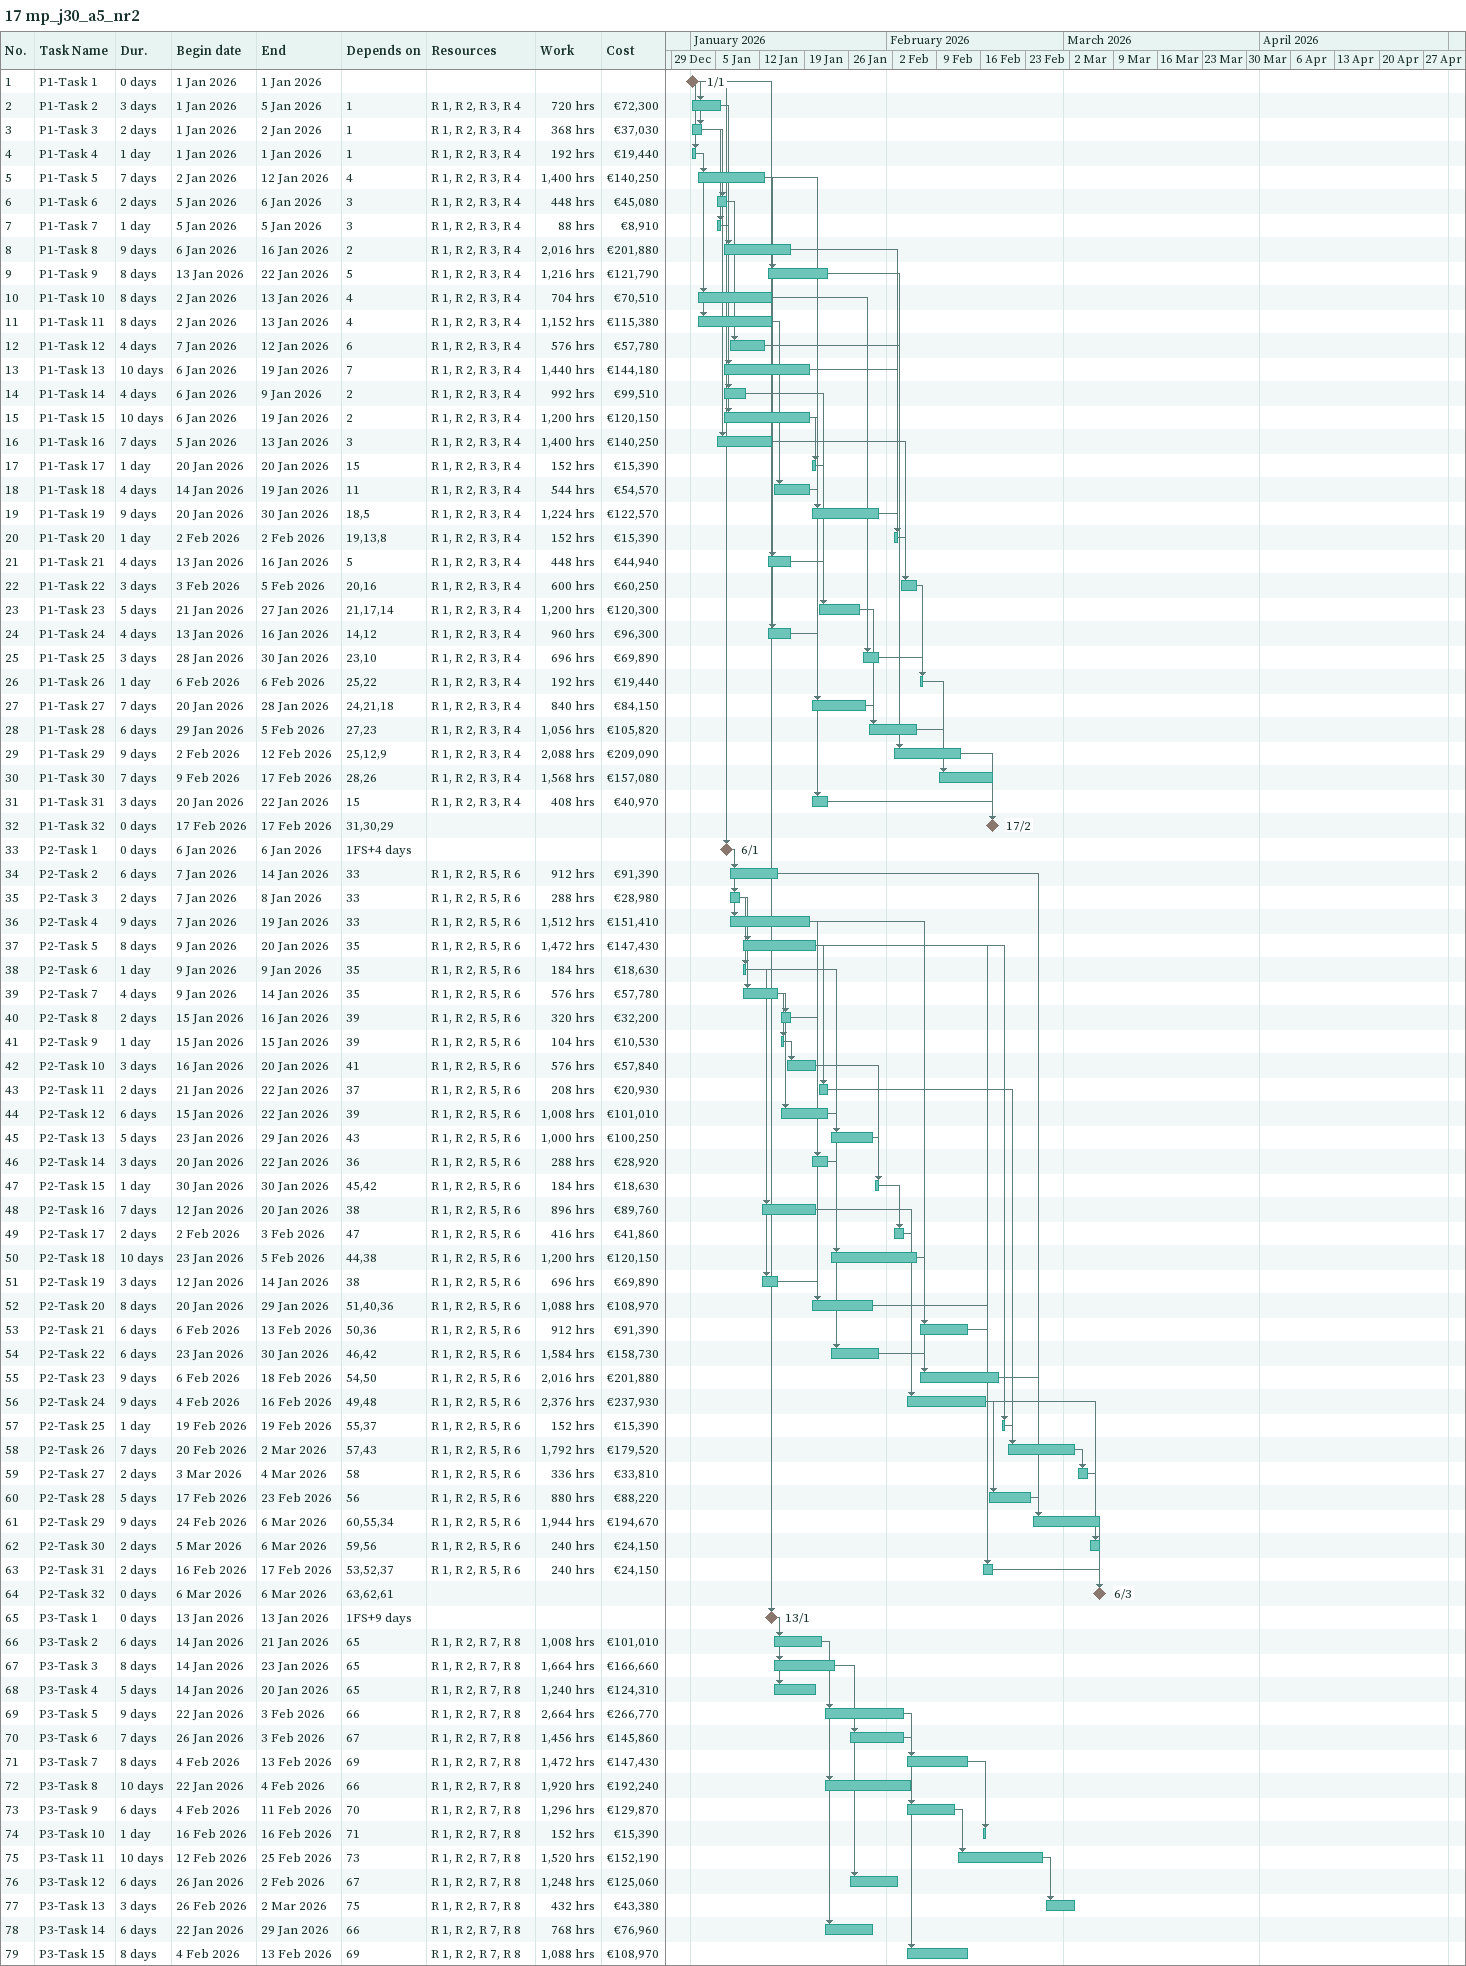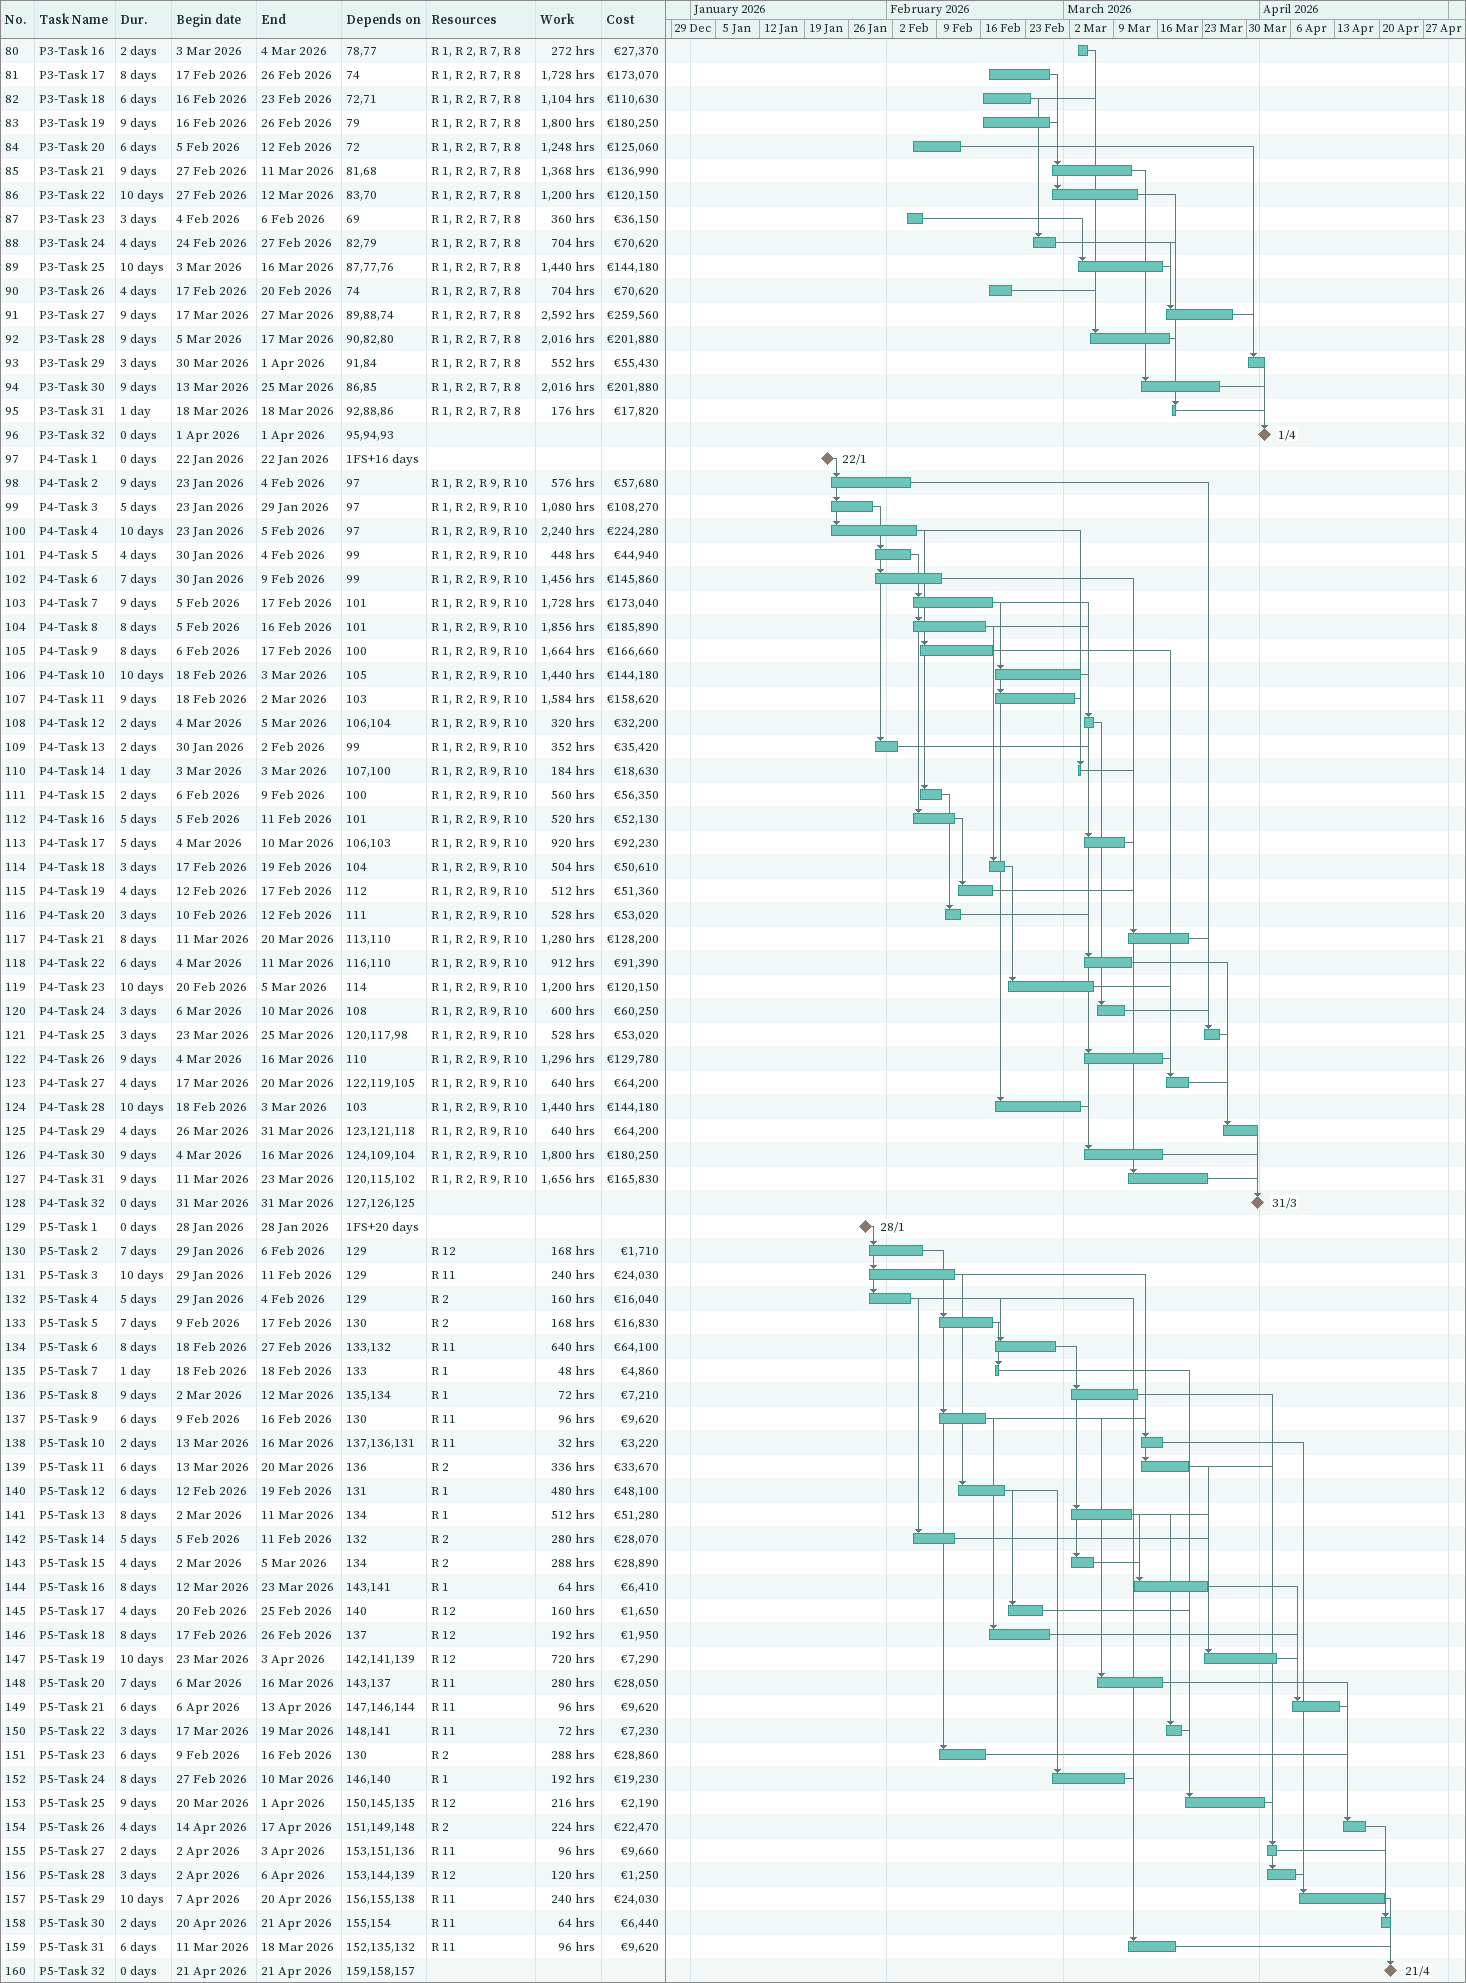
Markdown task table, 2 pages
17 mp_j30_a5_nr2

| ID | Task | Duration | Start | Finish | Predecessors | Resources | Work (h) | Cost (€) |
|---|---|---|---|---|---|---|---|---|
| 1 | P1-Task 1 | 0d | 2026-01-01 | 2026-01-01 |  |  |  |  |
| 2 | P1-Task 2 | 3d | 2026-01-01 | 2026-01-05 | 1 | R 1, R 2, R 3, R 4 | 720 | 72300 |
| 3 | P1-Task 3 | 2d | 2026-01-01 | 2026-01-02 | 1 | R 1, R 2, R 3, R 4 | 368 | 37030 |
| 4 | P1-Task 4 | 1d | 2026-01-01 | 2026-01-01 | 1 | R 1, R 2, R 3, R 4 | 192 | 19440 |
| 5 | P1-Task 5 | 7d | 2026-01-02 | 2026-01-12 | 4 | R 1, R 2, R 3, R 4 | 1400 | 140250 |
| 6 | P1-Task 6 | 2d | 2026-01-05 | 2026-01-06 | 3 | R 1, R 2, R 3, R 4 | 448 | 45080 |
| 7 | P1-Task 7 | 1d | 2026-01-05 | 2026-01-05 | 3 | R 1, R 2, R 3, R 4 | 88 | 8910 |
| 8 | P1-Task 8 | 9d | 2026-01-06 | 2026-01-16 | 2 | R 1, R 2, R 3, R 4 | 2016 | 201880 |
| 9 | P1-Task 9 | 8d | 2026-01-13 | 2026-01-22 | 5 | R 1, R 2, R 3, R 4 | 1216 | 121790 |
| 10 | P1-Task 10 | 8d | 2026-01-02 | 2026-01-13 | 4 | R 1, R 2, R 3, R 4 | 704 | 70510 |
| 11 | P1-Task 11 | 8d | 2026-01-02 | 2026-01-13 | 4 | R 1, R 2, R 3, R 4 | 1152 | 115380 |
| 12 | P1-Task 12 | 4d | 2026-01-07 | 2026-01-12 | 6 | R 1, R 2, R 3, R 4 | 576 | 57780 |
| 13 | P1-Task 13 | 10d | 2026-01-06 | 2026-01-19 | 7 | R 1, R 2, R 3, R 4 | 1440 | 144180 |
| 14 | P1-Task 14 | 4d | 2026-01-06 | 2026-01-09 | 2 | R 1, R 2, R 3, R 4 | 992 | 99510 |
| 15 | P1-Task 15 | 10d | 2026-01-06 | 2026-01-19 | 2 | R 1, R 2, R 3, R 4 | 1200 | 120150 |
| 16 | P1-Task 16 | 7d | 2026-01-05 | 2026-01-13 | 3 | R 1, R 2, R 3, R 4 | 1400 | 140250 |
| 17 | P1-Task 17 | 1d | 2026-01-20 | 2026-01-20 | 15 | R 1, R 2, R 3, R 4 | 152 | 15390 |
| 18 | P1-Task 18 | 4d | 2026-01-14 | 2026-01-19 | 11 | R 1, R 2, R 3, R 4 | 544 | 54570 |
| 19 | P1-Task 19 | 9d | 2026-01-20 | 2026-01-30 | 18, 5 | R 1, R 2, R 3, R 4 | 1224 | 122570 |
| 20 | P1-Task 20 | 1d | 2026-02-02 | 2026-02-02 | 19, 13, 8 | R 1, R 2, R 3, R 4 | 152 | 15390 |
| 21 | P1-Task 21 | 4d | 2026-01-13 | 2026-01-16 | 5 | R 1, R 2, R 3, R 4 | 448 | 44940 |
| 22 | P1-Task 22 | 3d | 2026-02-03 | 2026-02-05 | 20, 16 | R 1, R 2, R 3, R 4 | 600 | 60250 |
| 23 | P1-Task 23 | 5d | 2026-01-21 | 2026-01-27 | 21, 17, 14 | R 1, R 2, R 3, R 4 | 1200 | 120300 |
| 24 | P1-Task 24 | 4d | 2026-01-13 | 2026-01-16 | 14, 12 | R 1, R 2, R 3, R 4 | 960 | 96300 |
| 25 | P1-Task 25 | 3d | 2026-01-28 | 2026-01-30 | 23, 10 | R 1, R 2, R 3, R 4 | 696 | 69890 |
| 26 | P1-Task 26 | 1d | 2026-02-06 | 2026-02-06 | 25, 22 | R 1, R 2, R 3, R 4 | 192 | 19440 |
| 27 | P1-Task 27 | 7d | 2026-01-20 | 2026-01-28 | 24, 21, 18 | R 1, R 2, R 3, R 4 | 840 | 84150 |
| 28 | P1-Task 28 | 6d | 2026-01-29 | 2026-02-05 | 27, 23 | R 1, R 2, R 3, R 4 | 1056 | 105820 |
| 29 | P1-Task 29 | 9d | 2026-02-02 | 2026-02-12 | 25, 12, 9 | R 1, R 2, R 3, R 4 | 2088 | 209090 |
| 30 | P1-Task 30 | 7d | 2026-02-09 | 2026-02-17 | 28, 26 | R 1, R 2, R 3, R 4 | 1568 | 157080 |
| 31 | P1-Task 31 | 3d | 2026-01-20 | 2026-01-22 | 15 | R 1, R 2, R 3, R 4 | 408 | 40970 |
| 32 | P1-Task 32 | 0d | 2026-02-17 | 2026-02-17 | 31, 30, 29 |  |  |  |
| 33 | P2-Task 1 | 0d | 2026-01-06 | 2026-01-06 | 1FS+4d |  |  |  |
| 34 | P2-Task 2 | 6d | 2026-01-07 | 2026-01-14 | 33 | R 1, R 2, R 5, R 6 | 912 | 91390 |
| 35 | P2-Task 3 | 2d | 2026-01-07 | 2026-01-08 | 33 | R 1, R 2, R 5, R 6 | 288 | 28980 |
| 36 | P2-Task 4 | 9d | 2026-01-07 | 2026-01-19 | 33 | R 1, R 2, R 5, R 6 | 1512 | 151410 |
| 37 | P2-Task 5 | 8d | 2026-01-09 | 2026-01-20 | 35 | R 1, R 2, R 5, R 6 | 1472 | 147430 |
| 38 | P2-Task 6 | 1d | 2026-01-09 | 2026-01-09 | 35 | R 1, R 2, R 5, R 6 | 184 | 18630 |
| 39 | P2-Task 7 | 4d | 2026-01-09 | 2026-01-14 | 35 | R 1, R 2, R 5, R 6 | 576 | 57780 |
| 40 | P2-Task 8 | 2d | 2026-01-15 | 2026-01-16 | 39 | R 1, R 2, R 5, R 6 | 320 | 32200 |
| 41 | P2-Task 9 | 1d | 2026-01-15 | 2026-01-15 | 39 | R 1, R 2, R 5, R 6 | 104 | 10530 |
| 42 | P2-Task 10 | 3d | 2026-01-16 | 2026-01-20 | 41 | R 1, R 2, R 5, R 6 | 576 | 57840 |
| 43 | P2-Task 11 | 2d | 2026-01-21 | 2026-01-22 | 37 | R 1, R 2, R 5, R 6 | 208 | 20930 |
| 44 | P2-Task 12 | 6d | 2026-01-15 | 2026-01-22 | 39 | R 1, R 2, R 5, R 6 | 1008 | 101010 |
| 45 | P2-Task 13 | 5d | 2026-01-23 | 2026-01-29 | 43 | R 1, R 2, R 5, R 6 | 1000 | 100250 |
| 46 | P2-Task 14 | 3d | 2026-01-20 | 2026-01-22 | 36 | R 1, R 2, R 5, R 6 | 288 | 28920 |
| 47 | P2-Task 15 | 1d | 2026-01-30 | 2026-01-30 | 45, 42 | R 1, R 2, R 5, R 6 | 184 | 18630 |
| 48 | P2-Task 16 | 7d | 2026-01-12 | 2026-01-20 | 38 | R 1, R 2, R 5, R 6 | 896 | 89760 |
| 49 | P2-Task 17 | 2d | 2026-02-02 | 2026-02-03 | 47 | R 1, R 2, R 5, R 6 | 416 | 41860 |
| 50 | P2-Task 18 | 10d | 2026-01-23 | 2026-02-05 | 44, 38 | R 1, R 2, R 5, R 6 | 1200 | 120150 |
| 51 | P2-Task 19 | 3d | 2026-01-12 | 2026-01-14 | 38 | R 1, R 2, R 5, R 6 | 696 | 69890 |
| 52 | P2-Task 20 | 8d | 2026-01-20 | 2026-01-29 | 51, 40, 36 | R 1, R 2, R 5, R 6 | 1088 | 108970 |
| 53 | P2-Task 21 | 6d | 2026-02-06 | 2026-02-13 | 50, 36 | R 1, R 2, R 5, R 6 | 912 | 91390 |
| 54 | P2-Task 22 | 6d | 2026-01-23 | 2026-01-30 | 46, 42 | R 1, R 2, R 5, R 6 | 1584 | 158730 |
| 55 | P2-Task 23 | 9d | 2026-02-06 | 2026-02-18 | 54, 50 | R 1, R 2, R 5, R 6 | 2016 | 201880 |
| 56 | P2-Task 24 | 9d | 2026-02-04 | 2026-02-16 | 49, 48 | R 1, R 2, R 5, R 6 | 2376 | 237930 |
| 57 | P2-Task 25 | 1d | 2026-02-19 | 2026-02-19 | 55, 37 | R 1, R 2, R 5, R 6 | 152 | 15390 |
| 58 | P2-Task 26 | 7d | 2026-02-20 | 2026-03-02 | 57, 43 | R 1, R 2, R 5, R 6 | 1792 | 179520 |
| 59 | P2-Task 27 | 2d | 2026-03-03 | 2026-03-04 | 58 | R 1, R 2, R 5, R 6 | 336 | 33810 |
| 60 | P2-Task 28 | 5d | 2026-02-17 | 2026-02-23 | 56 | R 1, R 2, R 5, R 6 | 880 | 88220 |
| 61 | P2-Task 29 | 9d | 2026-02-24 | 2026-03-06 | 60, 55, 34 | R 1, R 2, R 5, R 6 | 1944 | 194670 |
| 62 | P2-Task 30 | 2d | 2026-03-05 | 2026-03-06 | 59, 56 | R 1, R 2, R 5, R 6 | 240 | 24150 |
| 63 | P2-Task 31 | 2d | 2026-02-16 | 2026-02-17 | 53, 52, 37 | R 1, R 2, R 5, R 6 | 240 | 24150 |
| 64 | P2-Task 32 | 0d | 2026-03-06 | 2026-03-06 | 63, 62, 61 |  |  |  |
| 65 | P3-Task 1 | 0d | 2026-01-13 | 2026-01-13 | 1FS+9d |  |  |  |
| 66 | P3-Task 2 | 6d | 2026-01-14 | 2026-01-21 | 65 | R 1, R 2, R 7, R 8 | 1008 | 101010 |
| 67 | P3-Task 3 | 8d | 2026-01-14 | 2026-01-23 | 65 | R 1, R 2, R 7, R 8 | 1664 | 166660 |
| 68 | P3-Task 4 | 5d | 2026-01-14 | 2026-01-20 | 65 | R 1, R 2, R 7, R 8 | 1240 | 124310 |
| 69 | P3-Task 5 | 9d | 2026-01-22 | 2026-02-03 | 66 | R 1, R 2, R 7, R 8 | 2664 | 266770 |
| 70 | P3-Task 6 | 7d | 2026-01-26 | 2026-02-03 | 67 | R 1, R 2, R 7, R 8 | 1456 | 145860 |
| 71 | P3-Task 7 | 8d | 2026-02-04 | 2026-02-13 | 69 | R 1, R 2, R 7, R 8 | 1472 | 147430 |
| 72 | P3-Task 8 | 10d | 2026-01-22 | 2026-02-04 | 66 | R 1, R 2, R 7, R 8 | 1920 | 192240 |
| 73 | P3-Task 9 | 6d | 2026-02-04 | 2026-02-11 | 70 | R 1, R 2, R 7, R 8 | 1296 | 129870 |
| 74 | P3-Task 10 | 1d | 2026-02-16 | 2026-02-16 | 71 | R 1, R 2, R 7, R 8 | 152 | 15390 |
| 75 | P3-Task 11 | 10d | 2026-02-12 | 2026-02-25 | 73 | R 1, R 2, R 7, R 8 | 1520 | 152190 |
| 76 | P3-Task 12 | 6d | 2026-01-26 | 2026-02-02 | 67 | R 1, R 2, R 7, R 8 | 1248 | 125060 |
| 77 | P3-Task 13 | 3d | 2026-02-26 | 2026-03-02 | 75 | R 1, R 2, R 7, R 8 | 432 | 43380 |
| 78 | P3-Task 14 | 6d | 2026-01-22 | 2026-01-29 | 66 | R 1, R 2, R 7, R 8 | 768 | 76960 |
| 79 | P3-Task 15 | 8d | 2026-02-04 | 2026-02-13 | 69 | R 1, R 2, R 7, R 8 | 1088 | 108970 |
| 80 | P3-Task 16 | 2d | 2026-03-03 | 2026-03-04 | 78, 77 | R 1, R 2, R 7, R 8 | 272 | 27370 |
| 81 | P3-Task 17 | 8d | 2026-02-17 | 2026-02-26 | 74 | R 1, R 2, R 7, R 8 | 1728 | 173070 |
| 82 | P3-Task 18 | 6d | 2026-02-16 | 2026-02-23 | 72, 71 | R 1, R 2, R 7, R 8 | 1104 | 110630 |
| 83 | P3-Task 19 | 9d | 2026-02-16 | 2026-02-26 | 79 | R 1, R 2, R 7, R 8 | 1800 | 180250 |
| 84 | P3-Task 20 | 6d | 2026-02-05 | 2026-02-12 | 72 | R 1, R 2, R 7, R 8 | 1248 | 125060 |
| 85 | P3-Task 21 | 9d | 2026-02-27 | 2026-03-11 | 81, 68 | R 1, R 2, R 7, R 8 | 1368 | 136990 |
| 86 | P3-Task 22 | 10d | 2026-02-27 | 2026-03-12 | 83, 70 | R 1, R 2, R 7, R 8 | 1200 | 120150 |
| 87 | P3-Task 23 | 3d | 2026-02-04 | 2026-02-06 | 69 | R 1, R 2, R 7, R 8 | 360 | 36150 |
| 88 | P3-Task 24 | 4d | 2026-02-24 | 2026-02-27 | 82, 79 | R 1, R 2, R 7, R 8 | 704 | 70620 |
| 89 | P3-Task 25 | 10d | 2026-03-03 | 2026-03-16 | 87, 77, 76 | R 1, R 2, R 7, R 8 | 1440 | 144180 |
| 90 | P3-Task 26 | 4d | 2026-02-17 | 2026-02-20 | 74 | R 1, R 2, R 7, R 8 | 704 | 70620 |
| 91 | P3-Task 27 | 9d | 2026-03-17 | 2026-03-27 | 89, 88, 74 | R 1, R 2, R 7, R 8 | 2592 | 259560 |
| 92 | P3-Task 28 | 9d | 2026-03-05 | 2026-03-17 | 90, 82, 80 | R 1, R 2, R 7, R 8 | 2016 | 201880 |
| 93 | P3-Task 29 | 3d | 2026-03-30 | 2026-04-01 | 91, 84 | R 1, R 2, R 7, R 8 | 552 | 55430 |
| 94 | P3-Task 30 | 9d | 2026-03-13 | 2026-03-25 | 86, 85 | R 1, R 2, R 7, R 8 | 2016 | 201880 |
| 95 | P3-Task 31 | 1d | 2026-03-18 | 2026-03-18 | 92, 88, 86 | R 1, R 2, R 7, R 8 | 176 | 17820 |
| 96 | P3-Task 32 | 0d | 2026-04-01 | 2026-04-01 | 95, 94, 93 |  |  |  |
| 97 | P4-Task 1 | 0d | 2026-01-22 | 2026-01-22 | 1FS+16d |  |  |  |
| 98 | P4-Task 2 | 9d | 2026-01-23 | 2026-02-04 | 97 | R 1, R 2, R 9, R 10 | 576 | 57680 |
| 99 | P4-Task 3 | 5d | 2026-01-23 | 2026-01-29 | 97 | R 1, R 2, R 9, R 10 | 1080 | 108270 |
| 100 | P4-Task 4 | 10d | 2026-01-23 | 2026-02-05 | 97 | R 1, R 2, R 9, R 10 | 2240 | 224280 |
| 101 | P4-Task 5 | 4d | 2026-01-30 | 2026-02-04 | 99 | R 1, R 2, R 9, R 10 | 448 | 44940 |
| 102 | P4-Task 6 | 7d | 2026-01-30 | 2026-02-09 | 99 | R 1, R 2, R 9, R 10 | 1456 | 145860 |
| 103 | P4-Task 7 | 9d | 2026-02-05 | 2026-02-17 | 101 | R 1, R 2, R 9, R 10 | 1728 | 173040 |
| 104 | P4-Task 8 | 8d | 2026-02-05 | 2026-02-16 | 101 | R 1, R 2, R 9, R 10 | 1856 | 185890 |
| 105 | P4-Task 9 | 8d | 2026-02-06 | 2026-02-17 | 100 | R 1, R 2, R 9, R 10 | 1664 | 166660 |
| 106 | P4-Task 10 | 10d | 2026-02-18 | 2026-03-03 | 105 | R 1, R 2, R 9, R 10 | 1440 | 144180 |
| 107 | P4-Task 11 | 9d | 2026-02-18 | 2026-03-02 | 103 | R 1, R 2, R 9, R 10 | 1584 | 158620 |
| 108 | P4-Task 12 | 2d | 2026-03-04 | 2026-03-05 | 106, 104 | R 1, R 2, R 9, R 10 | 320 | 32200 |
| 109 | P4-Task 13 | 2d | 2026-01-30 | 2026-02-02 | 99 | R 1, R 2, R 9, R 10 | 352 | 35420 |
| 110 | P4-Task 14 | 1d | 2026-03-03 | 2026-03-03 | 107, 100 | R 1, R 2, R 9, R 10 | 184 | 18630 |
| 111 | P4-Task 15 | 2d | 2026-02-06 | 2026-02-09 | 100 | R 1, R 2, R 9, R 10 | 560 | 56350 |
| 112 | P4-Task 16 | 5d | 2026-02-05 | 2026-02-11 | 101 | R 1, R 2, R 9, R 10 | 520 | 52130 |
| 113 | P4-Task 17 | 5d | 2026-03-04 | 2026-03-10 | 106, 103 | R 1, R 2, R 9, R 10 | 920 | 92230 |
| 114 | P4-Task 18 | 3d | 2026-02-17 | 2026-02-19 | 104 | R 1, R 2, R 9, R 10 | 504 | 50610 |
| 115 | P4-Task 19 | 4d | 2026-02-12 | 2026-02-17 | 112 | R 1, R 2, R 9, R 10 | 512 | 51360 |
| 116 | P4-Task 20 | 3d | 2026-02-10 | 2026-02-12 | 111 | R 1, R 2, R 9, R 10 | 528 | 53020 |
| 117 | P4-Task 21 | 8d | 2026-03-11 | 2026-03-20 | 113, 110 | R 1, R 2, R 9, R 10 | 1280 | 128200 |
| 118 | P4-Task 22 | 6d | 2026-03-04 | 2026-03-11 | 116, 110 | R 1, R 2, R 9, R 10 | 912 | 91390 |
| 119 | P4-Task 23 | 10d | 2026-02-20 | 2026-03-05 | 114 | R 1, R 2, R 9, R 10 | 1200 | 120150 |
| 120 | P4-Task 24 | 3d | 2026-03-06 | 2026-03-10 | 108 | R 1, R 2, R 9, R 10 | 600 | 60250 |
| 121 | P4-Task 25 | 3d | 2026-03-23 | 2026-03-25 | 120, 117, 98 | R 1, R 2, R 9, R 10 | 528 | 53020 |
| 122 | P4-Task 26 | 9d | 2026-03-04 | 2026-03-16 | 110 | R 1, R 2, R 9, R 10 | 1296 | 129780 |
| 123 | P4-Task 27 | 4d | 2026-03-17 | 2026-03-20 | 122, 119, 105 | R 1, R 2, R 9, R 10 | 640 | 64200 |
| 124 | P4-Task 28 | 10d | 2026-02-18 | 2026-03-03 | 103 | R 1, R 2, R 9, R 10 | 1440 | 144180 |
| 125 | P4-Task 29 | 4d | 2026-03-26 | 2026-03-31 | 123, 121, 118 | R 1, R 2, R 9, R 10 | 640 | 64200 |
| 126 | P4-Task 30 | 9d | 2026-03-04 | 2026-03-16 | 124, 109, 104 | R 1, R 2, R 9, R 10 | 1800 | 180250 |
| 127 | P4-Task 31 | 9d | 2026-03-11 | 2026-03-23 | 120, 115, 102 | R 1, R 2, R 9, R 10 | 1656 | 165830 |
| 128 | P4-Task 32 | 0d | 2026-03-31 | 2026-03-31 | 127, 126, 125 |  |  |  |
| 129 | P5-Task 1 | 0d | 2026-01-28 | 2026-01-28 | 1FS+20d |  |  |  |
| 130 | P5-Task 2 | 7d | 2026-01-29 | 2026-02-06 | 129 | R 12 | 168 | 1710 |
| 131 | P5-Task 3 | 10d | 2026-01-29 | 2026-02-11 | 129 | R 11 | 240 | 24030 |
| 132 | P5-Task 4 | 5d | 2026-01-29 | 2026-02-04 | 129 | R 2 | 160 | 16040 |
| 133 | P5-Task 5 | 7d | 2026-02-09 | 2026-02-17 | 130 | R 2 | 168 | 16830 |
| 134 | P5-Task 6 | 8d | 2026-02-18 | 2026-02-27 | 133, 132 | R 11 | 640 | 64100 |
| 135 | P5-Task 7 | 1d | 2026-02-18 | 2026-02-18 | 133 | R 1 | 48 | 4860 |
| 136 | P5-Task 8 | 9d | 2026-03-02 | 2026-03-12 | 135, 134 | R 1 | 72 | 7210 |
| 137 | P5-Task 9 | 6d | 2026-02-09 | 2026-02-16 | 130 | R 11 | 96 | 9620 |
| 138 | P5-Task 10 | 2d | 2026-03-13 | 2026-03-16 | 137, 136, 131 | R 11 | 32 | 3220 |
| 139 | P5-Task 11 | 6d | 2026-03-13 | 2026-03-20 | 136 | R 2 | 336 | 33670 |
| 140 | P5-Task 12 | 6d | 2026-02-12 | 2026-02-19 | 131 | R 1 | 480 | 48100 |
| 141 | P5-Task 13 | 8d | 2026-03-02 | 2026-03-11 | 134 | R 1 | 512 | 51280 |
| 142 | P5-Task 14 | 5d | 2026-02-05 | 2026-02-11 | 132 | R 2 | 280 | 28070 |
| 143 | P5-Task 15 | 4d | 2026-03-02 | 2026-03-05 | 134 | R 2 | 288 | 28890 |
| 144 | P5-Task 16 | 8d | 2026-03-12 | 2026-03-23 | 143, 141 | R 1 | 64 | 6410 |
| 145 | P5-Task 17 | 4d | 2026-02-20 | 2026-02-25 | 140 | R 12 | 160 | 1650 |
| 146 | P5-Task 18 | 8d | 2026-02-17 | 2026-02-26 | 137 | R 12 | 192 | 1950 |
| 147 | P5-Task 19 | 10d | 2026-03-23 | 2026-04-03 | 142, 141, 139 | R 12 | 720 | 7290 |
| 148 | P5-Task 20 | 7d | 2026-03-06 | 2026-03-16 | 143, 137 | R 11 | 280 | 28050 |
| 149 | P5-Task 21 | 6d | 2026-04-06 | 2026-04-13 | 147, 146, 144 | R 11 | 96 | 9620 |
| 150 | P5-Task 22 | 3d | 2026-03-17 | 2026-03-19 | 148, 141 | R 11 | 72 | 7230 |
| 151 | P5-Task 23 | 6d | 2026-02-09 | 2026-02-16 | 130 | R 2 | 288 | 28860 |
| 152 | P5-Task 24 | 8d | 2026-02-27 | 2026-03-10 | 146, 140 | R 1 | 192 | 19230 |
| 153 | P5-Task 25 | 9d | 2026-03-20 | 2026-04-01 | 150, 145, 135 | R 12 | 216 | 2190 |
| 154 | P5-Task 26 | 4d | 2026-04-14 | 2026-04-17 | 151, 149, 148 | R 2 | 224 | 22470 |
| 155 | P5-Task 27 | 2d | 2026-04-02 | 2026-04-03 | 153, 151, 136 | R 11 | 96 | 9660 |
| 156 | P5-Task 28 | 3d | 2026-04-02 | 2026-04-06 | 153, 144, 139 | R 12 | 120 | 1250 |
| 157 | P5-Task 29 | 10d | 2026-04-07 | 2026-04-20 | 156, 155, 138 | R 11 | 240 | 24030 |
| 158 | P5-Task 30 | 2d | 2026-04-20 | 2026-04-21 | 155, 154 | R 11 | 64 | 6440 |
| 159 | P5-Task 31 | 6d | 2026-03-11 | 2026-03-18 | 152, 135, 132 | R 11 | 96 | 9620 |
| 160 | P5-Task 32 | 0d | 2026-04-21 | 2026-04-21 | 159, 158, 157 |  |  |  |
